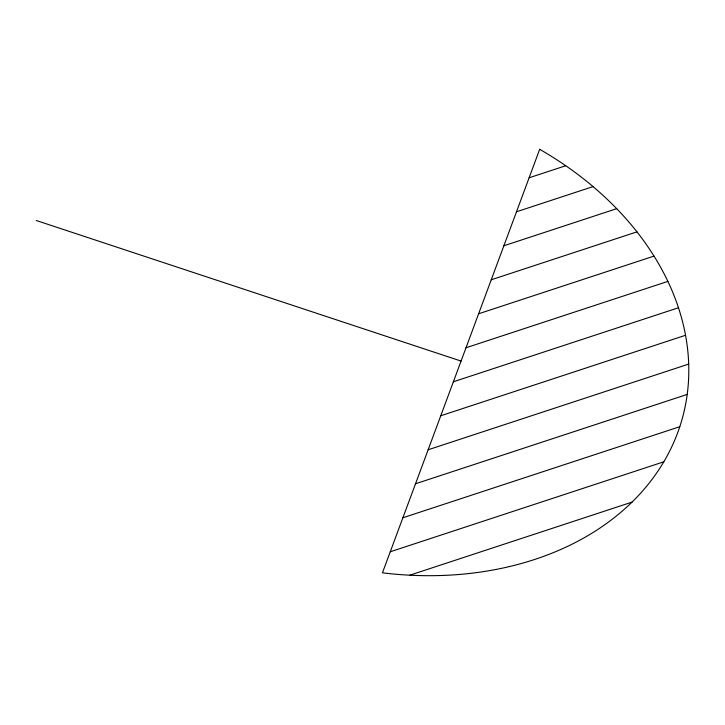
<?xml version="1.0" encoding="UTF-8"?>
<svg xmlns="http://www.w3.org/2000/svg" width="725" height="725" viewBox="0 0 725 725"><rect width="100%" height="100%" fill="white"/><g stroke="black" fill="none" stroke-linecap="round" stroke-linejoin="round"><path stroke-width="1.09" d="M529.114 177.788L565.754 165.735M516.49 211.782L593.068 186.597M503.866 245.784L616.703 208.673M491.251 279.778L636.967 231.855M478.627 313.78L654.022 256.097M466.003 347.773L667.888 281.382M453.379 381.776L678.473 307.753M440.755 415.769L685.551 335.267M428.14 449.772L688.705 364.077M415.516 483.774L687.209 394.418M402.892 517.768L679.796 426.699M390.267 551.77L663.81 461.807M409.788 575.197L632.037 502.108M36.25 220.491L461.064 361.077M539.681 149.323L382.447 572.832A307.364 233.377 15.5 0 0 677.667 432.752A307.364 233.377 15.5 0 0 539.681 149.323"/></g></svg>
